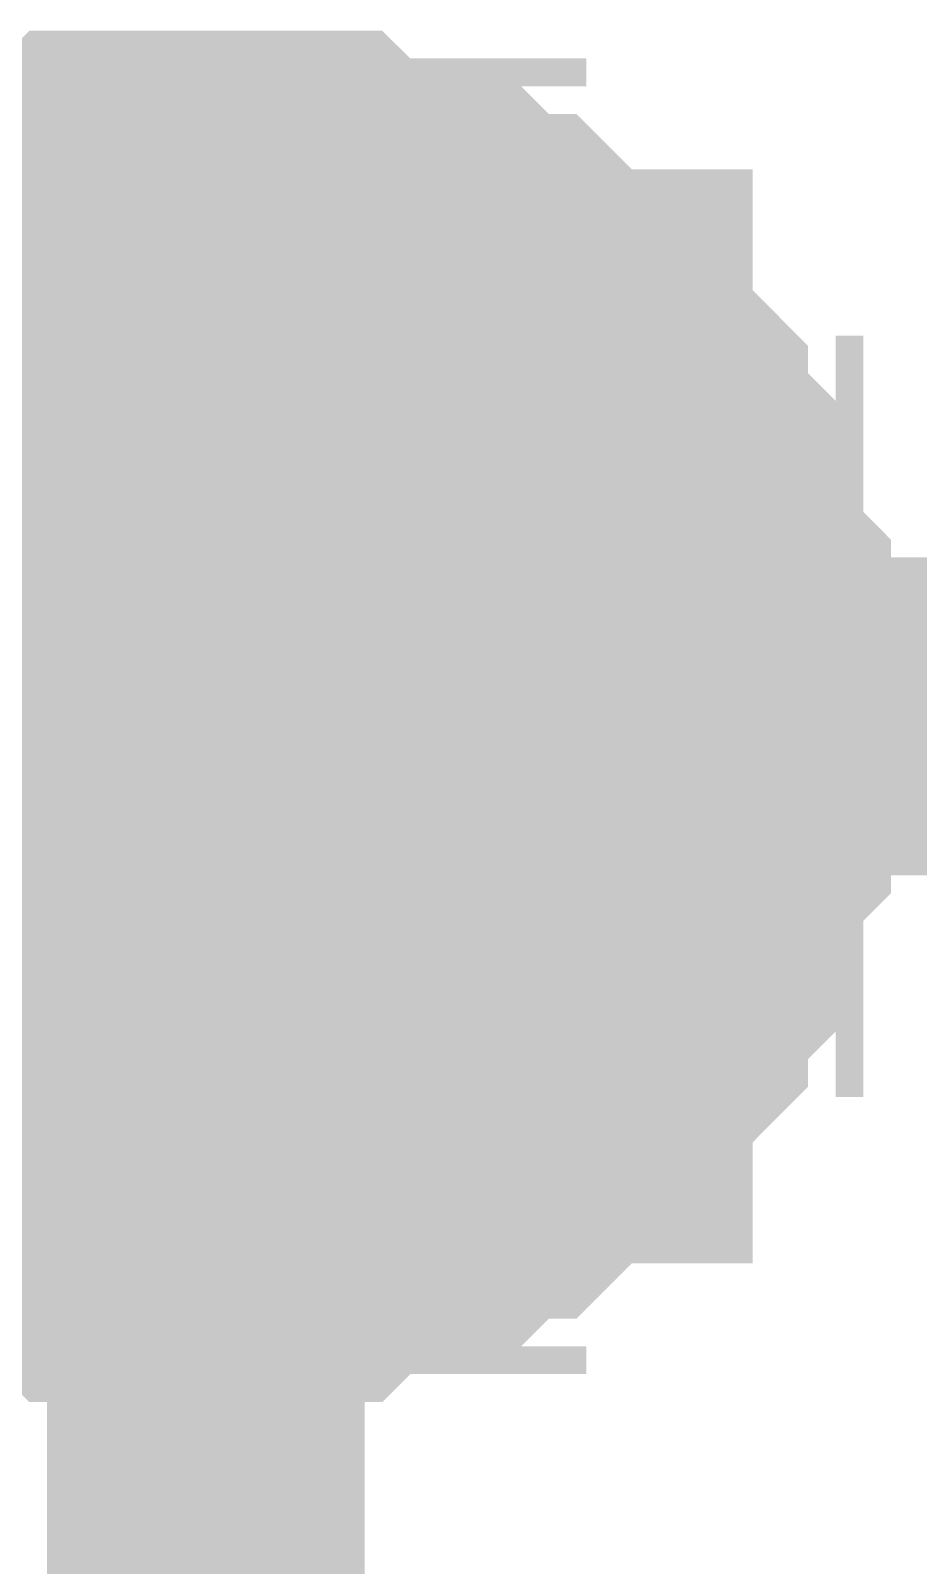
# Model space of a CAD drawing. Header units: inches. Extents: x 0 to 841, y 0 to 594.
# Drawn here: x 674.851 to 675.688, y 476.683 to 478.13 of the extents above; entities that cross this region are included whole.
import ezdxf

# ---------------------------------------------------------------- set-up
doc = ezdxf.new("R2010")
doc.units = ezdxf.units.IN
doc.layers.add('Sheet', color=255, linetype='Continuous')

msp = doc.modelspace()

# ---------------------------------------------------------------- linework, layer by layer
at = {"layer": 'Sheet'}
for points in [[(674.6762, 477.8758, 0.2997, 0.2997, 0), (674.7023, 477.8758, 0.2997, 0.2997, 0), (674.7285, 477.9019, 0.2997, 0.2997, 0), (674.7546, 477.9019, 0.2997, 0.2997, 0), (674.7546, 477.928, 0.2997, 0.2997, 0), (674.7807, 477.928, 0.2997, 0.2997, 0), (674.8069, 477.9542, 0.2997, 0.2997, 0), (674.833, 477.9542, 0.2997, 0.2997, 0), (674.8591, 477.9542, 0.2997, 0.2997, 0), (674.8853, 477.9542, 0.2997, 0.2997, 0), (674.9114, 477.9803, 0.2997, 0.2997, 0), (674.9375, 477.9803, 0.2997, 0.2997, 0), (674.9636, 477.9803, 0.2997, 0.2997, 0), (674.9898, 477.9803, 0.2997, 0.2997, 0), (675.0159, 477.9803, 0.2997, 0.2997, 0)], [(674.6762, 477.8758, 0.2997, 0.2997, 0), (674.7023, 477.8758, 0.2997, 0.2997, 0), (674.7285, 477.9019, 0.2997, 0.2997, 0), (674.7546, 477.9019, 0.2997, 0.2997, 0), (674.7546, 477.928, 0.2997, 0.2997, 0), (674.7807, 477.928, 0.2997, 0.2997, 0), (674.8069, 477.9542, 0.2997, 0.2997, 0), (674.833, 477.9542, 0.2997, 0.2997, 0), (674.8591, 477.9542, 0.2997, 0.2997, 0), (674.8853, 477.9542, 0.2997, 0.2997, 0), (674.9114, 477.9803, 0.2997, 0.2997, 0), (674.9375, 477.9803, 0.2997, 0.2997, 0), (674.9636, 477.9803, 0.2997, 0.2997, 0), (674.9898, 477.9803, 0.2997, 0.2997, 0), (675.0159, 477.9803, 0.2997, 0.2997, 0)], [(674.6762, 477.8758, 0.2997, 0.2997, 0), (674.7023, 477.8758, 0.2997, 0.2997, 0), (674.7285, 477.9019, 0.2997, 0.2997, 0), (674.7546, 477.9019, 0.2997, 0.2997, 0), (674.7546, 477.928, 0.2997, 0.2997, 0), (674.7807, 477.928, 0.2997, 0.2997, 0), (674.8069, 477.9542, 0.2997, 0.2997, 0), (674.833, 477.9542, 0.2997, 0.2997, 0), (674.8591, 477.9542, 0.2997, 0.2997, 0), (674.8853, 477.9542, 0.2997, 0.2997, 0), (674.9114, 477.9803, 0.2997, 0.2997, 0), (674.9375, 477.9803, 0.2997, 0.2997, 0), (674.9636, 477.9803, 0.2997, 0.2997, 0), (674.9898, 477.9803, 0.2997, 0.2997, 0), (675.0159, 477.9803, 0.2997, 0.2997, 0)], [(674.6762, 477.8758, 0.2997, 0.2997, 0), (674.7023, 477.8758, 0.2997, 0.2997, 0), (674.7285, 477.9019, 0.2997, 0.2997, 0), (674.7546, 477.9019, 0.2997, 0.2997, 0), (674.7546, 477.928, 0.2997, 0.2997, 0), (674.7807, 477.928, 0.2997, 0.2997, 0), (674.8069, 477.9542, 0.2997, 0.2997, 0), (674.833, 477.9542, 0.2997, 0.2997, 0), (674.8591, 477.9542, 0.2997, 0.2997, 0), (674.8853, 477.9542, 0.2997, 0.2997, 0), (674.9114, 477.9803, 0.2997, 0.2997, 0), (674.9375, 477.9803, 0.2997, 0.2997, 0), (674.9636, 477.9803, 0.2997, 0.2997, 0), (674.9898, 477.9803, 0.2997, 0.2997, 0), (675.0159, 477.9803, 0.2997, 0.2997, 0)], [(675.0159, 477.9803, 0.2997, 0.2997, 0), (675.0159, 477.9803, 0.2997, 0.2997, 0)], [(675.0159, 477.9803, 0.2997, 0.2997, 0), (675.042, 477.9803, 0.2997, 0.2997, 0), (675.0682, 477.9803, 0.2997, 0.2997, 0), (675.0943, 477.9803, 0.2997, 0.2997, 0), (675.1204, 477.9803, 0.2997, 0.2997, 0), (675.1466, 477.9542, 0.2997, 0.2997, 0), (675.1727, 477.9542, 0.2997, 0.2997, 0), (675.1988, 477.9542, 0.2997, 0.2997, 0), (675.225, 477.9542, 0.2997, 0.2997, 0), (675.225, 477.928, 0.2997, 0.2997, 0), (675.2511, 477.928, 0.2997, 0.2997, 0), (675.2772, 477.9019, 0.2997, 0.2997, 0), (675.3033, 477.9019, 0.2997, 0.2997, 0), (675.3295, 477.8758, 0.2997, 0.2997, 0), (675.3295, 477.8758, 0.2997, 0.2997, 0), (675.3556, 477.8496, 0.2997, 0.2997, 0), (675.3817, 477.8496, 0.2997, 0.2997, 0), (675.3817, 477.8235, 0.2997, 0.2997, 0), (675.4079, 477.7974, 0.2997, 0.2997, 0), (675.4079, 477.7974, 0.2997, 0.2997, 0), (675.434, 477.7712, 0.2997, 0.2997, 0), (675.434, 477.7451, 0.2997, 0.2997, 0), (675.4601, 477.719, 0.2997, 0.2997, 0), (675.4601, 477.6929, 0.2997, 0.2997, 0), (675.4863, 477.6929, 0.2997, 0.2997, 0), (675.4863, 477.6667, 0.2997, 0.2997, 0), (675.4863, 477.6406, 0.2997, 0.2997, 0), (675.4863, 477.6145, 0.2997, 0.2997, 0), (675.5124, 477.5883, 0.2997, 0.2997, 0), (675.5124, 477.5622, 0.2997, 0.2997, 0), (675.5124, 477.5361, 0.2997, 0.2997, 0), (675.5124, 477.5099, 0.2997, 0.2997, 0), (675.5124, 477.4838, 0.2997, 0.2997, 0)], [(675.0159, 477.9803, 0.2997, 0.2997, 0), (675.0159, 477.9803, 0.2997, 0.2997, 0)], [(675.0159, 477.9803, 0.2997, 0.2997, 0), (675.042, 477.9803, 0.2997, 0.2997, 0), (675.0682, 477.9803, 0.2997, 0.2997, 0), (675.0943, 477.9803, 0.2997, 0.2997, 0), (675.1204, 477.9803, 0.2997, 0.2997, 0), (675.1466, 477.9542, 0.2997, 0.2997, 0), (675.1727, 477.9542, 0.2997, 0.2997, 0), (675.1988, 477.9542, 0.2997, 0.2997, 0), (675.225, 477.9542, 0.2997, 0.2997, 0), (675.225, 477.928, 0.2997, 0.2997, 0), (675.2511, 477.928, 0.2997, 0.2997, 0), (675.2772, 477.9019, 0.2997, 0.2997, 0), (675.3033, 477.9019, 0.2997, 0.2997, 0), (675.3295, 477.8758, 0.2997, 0.2997, 0), (675.3295, 477.8758, 0.2997, 0.2997, 0), (675.3556, 477.8496, 0.2997, 0.2997, 0), (675.3817, 477.8496, 0.2997, 0.2997, 0), (675.3817, 477.8235, 0.2997, 0.2997, 0), (675.4079, 477.7974, 0.2997, 0.2997, 0), (675.4079, 477.7974, 0.2997, 0.2997, 0), (675.434, 477.7712, 0.2997, 0.2997, 0), (675.434, 477.7451, 0.2997, 0.2997, 0), (675.4601, 477.719, 0.2997, 0.2997, 0), (675.4601, 477.6929, 0.2997, 0.2997, 0), (675.4863, 477.6929, 0.2997, 0.2997, 0), (675.4863, 477.6667, 0.2997, 0.2997, 0), (675.4863, 477.6406, 0.2997, 0.2997, 0), (675.4863, 477.6145, 0.2997, 0.2997, 0), (675.5124, 477.5883, 0.2997, 0.2997, 0), (675.5124, 477.5622, 0.2997, 0.2997, 0), (675.5124, 477.5361, 0.2997, 0.2997, 0), (675.5124, 477.5099, 0.2997, 0.2997, 0), (675.5124, 477.4838, 0.2997, 0.2997, 0)], [(675.0159, 477.9803, 0.2997, 0.2997, 0), (675.0159, 477.9803, 0.2997, 0.2997, 0)], [(675.0159, 477.9803, 0.2997, 0.2997, 0), (675.042, 477.9803, 0.2997, 0.2997, 0), (675.0682, 477.9803, 0.2997, 0.2997, 0), (675.0943, 477.9803, 0.2997, 0.2997, 0), (675.1204, 477.9803, 0.2997, 0.2997, 0), (675.1466, 477.9542, 0.2997, 0.2997, 0), (675.1727, 477.9542, 0.2997, 0.2997, 0), (675.1988, 477.9542, 0.2997, 0.2997, 0), (675.225, 477.9542, 0.2997, 0.2997, 0), (675.225, 477.928, 0.2997, 0.2997, 0), (675.2511, 477.928, 0.2997, 0.2997, 0), (675.2772, 477.9019, 0.2997, 0.2997, 0), (675.3033, 477.9019, 0.2997, 0.2997, 0), (675.3295, 477.8758, 0.2997, 0.2997, 0), (675.3295, 477.8758, 0.2997, 0.2997, 0), (675.3556, 477.8496, 0.2997, 0.2997, 0), (675.3817, 477.8496, 0.2997, 0.2997, 0), (675.3817, 477.8235, 0.2997, 0.2997, 0), (675.4079, 477.7974, 0.2997, 0.2997, 0), (675.4079, 477.7974, 0.2997, 0.2997, 0), (675.434, 477.7712, 0.2997, 0.2997, 0), (675.434, 477.7451, 0.2997, 0.2997, 0), (675.4601, 477.719, 0.2997, 0.2997, 0), (675.4601, 477.6929, 0.2997, 0.2997, 0), (675.4863, 477.6929, 0.2997, 0.2997, 0), (675.4863, 477.6667, 0.2997, 0.2997, 0), (675.4863, 477.6406, 0.2997, 0.2997, 0), (675.4863, 477.6145, 0.2997, 0.2997, 0), (675.5124, 477.5883, 0.2997, 0.2997, 0), (675.5124, 477.5622, 0.2997, 0.2997, 0), (675.5124, 477.5361, 0.2997, 0.2997, 0), (675.5124, 477.5099, 0.2997, 0.2997, 0), (675.5124, 477.4838, 0.2997, 0.2997, 0)], [(675.0159, 477.9803, 0.2997, 0.2997, 0), (675.0159, 477.9803, 0.2997, 0.2997, 0)], [(675.0159, 477.9803, 0.2997, 0.2997, 0), (675.042, 477.9803, 0.2997, 0.2997, 0), (675.0682, 477.9803, 0.2997, 0.2997, 0), (675.0943, 477.9803, 0.2997, 0.2997, 0), (675.1204, 477.9803, 0.2997, 0.2997, 0), (675.1466, 477.9542, 0.2997, 0.2997, 0), (675.1727, 477.9542, 0.2997, 0.2997, 0), (675.1988, 477.9542, 0.2997, 0.2997, 0), (675.225, 477.9542, 0.2997, 0.2997, 0), (675.225, 477.928, 0.2997, 0.2997, 0), (675.2511, 477.928, 0.2997, 0.2997, 0), (675.2772, 477.9019, 0.2997, 0.2997, 0), (675.3033, 477.9019, 0.2997, 0.2997, 0), (675.3295, 477.8758, 0.2997, 0.2997, 0), (675.3295, 477.8758, 0.2997, 0.2997, 0), (675.3556, 477.8496, 0.2997, 0.2997, 0), (675.3817, 477.8496, 0.2997, 0.2997, 0), (675.3817, 477.8235, 0.2997, 0.2997, 0), (675.4079, 477.7974, 0.2997, 0.2997, 0), (675.4079, 477.7974, 0.2997, 0.2997, 0), (675.434, 477.7712, 0.2997, 0.2997, 0), (675.434, 477.7451, 0.2997, 0.2997, 0), (675.4601, 477.719, 0.2997, 0.2997, 0), (675.4601, 477.6929, 0.2997, 0.2997, 0), (675.4863, 477.6929, 0.2997, 0.2997, 0), (675.4863, 477.6667, 0.2997, 0.2997, 0), (675.4863, 477.6406, 0.2997, 0.2997, 0), (675.4863, 477.6145, 0.2997, 0.2997, 0), (675.5124, 477.5883, 0.2997, 0.2997, 0), (675.5124, 477.5622, 0.2997, 0.2997, 0), (675.5124, 477.5361, 0.2997, 0.2997, 0), (675.5124, 477.5099, 0.2997, 0.2997, 0), (675.5124, 477.4838, 0.2997, 0.2997, 0)], [(674.7807, 477.928, 0.0991, 0.0991, 0), (674.8069, 477.9542, 0.0991, 0.0991, 0), (674.833, 477.9542, 0.0991, 0.0991, 0), (674.8591, 477.9542, 0.0991, 0.0991, 0), (674.8853, 477.9542, 0.0991, 0.0991, 0), (674.9114, 477.9803, 0.0991, 0.0991, 0), (674.9375, 477.9803, 0.0991, 0.0991, 0), (674.9636, 477.9803, 0.0991, 0.0991, 0), (674.9898, 477.9803, 0.0991, 0.0991, 0), (675.0159, 477.9803, 0.0991, 0.0991, 0)], [(674.7807, 477.928, 0.0991, 0.0991, 0), (674.8069, 477.9542, 0.0991, 0.0991, 0), (674.833, 477.9542, 0.0991, 0.0991, 0), (674.8591, 477.9542, 0.0991, 0.0991, 0), (674.8853, 477.9542, 0.0991, 0.0991, 0), (674.9114, 477.9803, 0.0991, 0.0991, 0), (674.9375, 477.9803, 0.0991, 0.0991, 0), (674.9636, 477.9803, 0.0991, 0.0991, 0), (674.9898, 477.9803, 0.0991, 0.0991, 0), (675.0159, 477.9803, 0.0991, 0.0991, 0)], [(674.7807, 477.928, 0.0991, 0.0991, 0), (674.8069, 477.9542, 0.0991, 0.0991, 0), (674.833, 477.9542, 0.0991, 0.0991, 0), (674.8591, 477.9542, 0.0991, 0.0991, 0), (674.8853, 477.9542, 0.0991, 0.0991, 0), (674.9114, 477.9803, 0.0991, 0.0991, 0), (674.9375, 477.9803, 0.0991, 0.0991, 0), (674.9636, 477.9803, 0.0991, 0.0991, 0), (674.9898, 477.9803, 0.0991, 0.0991, 0), (675.0159, 477.9803, 0.0991, 0.0991, 0)], [(674.7807, 477.928, 0.0991, 0.0991, 0), (674.8069, 477.9542, 0.0991, 0.0991, 0), (674.833, 477.9542, 0.0991, 0.0991, 0), (674.8591, 477.9542, 0.0991, 0.0991, 0), (674.8853, 477.9542, 0.0991, 0.0991, 0), (674.9114, 477.9803, 0.0991, 0.0991, 0), (674.9375, 477.9803, 0.0991, 0.0991, 0), (674.9636, 477.9803, 0.0991, 0.0991, 0), (674.9898, 477.9803, 0.0991, 0.0991, 0), (675.0159, 477.9803, 0.0991, 0.0991, 0)], [(675.0159, 477.9803, 0.0991, 0.0991, 0), (675.0159, 477.9803, 0.0991, 0.0991, 0)], [(675.0159, 477.9803, 0.0991, 0.0991, 0), (675.042, 477.9803, 0.0991, 0.0991, 0), (675.0682, 477.9803, 0.0991, 0.0991, 0), (675.0943, 477.9803, 0.0991, 0.0991, 0), (675.1204, 477.9803, 0.0991, 0.0991, 0), (675.1466, 477.9542, 0.0991, 0.0991, 0), (675.1727, 477.9542, 0.0991, 0.0991, 0), (675.1988, 477.9542, 0.0991, 0.0991, 0), (675.225, 477.9542, 0.0991, 0.0991, 0), (675.225, 477.928, 0.0991, 0.0991, 0), (675.2511, 477.928, 0.0991, 0.0991, 0), (675.2772, 477.9019, 0.0991, 0.0991, 0), (675.3033, 477.9019, 0.0991, 0.0991, 0), (675.3295, 477.8758, 0.0991, 0.0991, 0), (675.3295, 477.8758, 0.0991, 0.0991, 0), (675.3556, 477.8496, 0.0991, 0.0991, 0), (675.3817, 477.8496, 0.0991, 0.0991, 0), (675.3817, 477.8235, 0.0991, 0.0991, 0), (675.4079, 477.7974, 0.0991, 0.0991, 0), (675.4079, 477.7974, 0.0991, 0.0991, 0), (675.434, 477.7712, 0.0991, 0.0991, 0), (675.434, 477.7451, 0.0991, 0.0991, 0), (675.4601, 477.719, 0.0991, 0.0991, 0), (675.4601, 477.6929, 0.0991, 0.0991, 0), (675.4863, 477.6929, 0.0991, 0.0991, 0), (675.4863, 477.6667, 0.0991, 0.0991, 0), (675.4863, 477.6406, 0.0991, 0.0991, 0), (675.4863, 477.6145, 0.0991, 0.0991, 0), (675.5124, 477.5883, 0.0991, 0.0991, 0), (675.5124, 477.5622, 0.0991, 0.0991, 0), (675.5124, 477.5361, 0.0991, 0.0991, 0), (675.5124, 477.5099, 0.0991, 0.0991, 0), (675.5124, 477.4838, 0.0991, 0.0991, 0)], [(675.0159, 477.9803, 0.0991, 0.0991, 0), (675.0159, 477.9803, 0.0991, 0.0991, 0)], [(675.0159, 477.9803, 0.0991, 0.0991, 0), (675.042, 477.9803, 0.0991, 0.0991, 0), (675.0682, 477.9803, 0.0991, 0.0991, 0), (675.0943, 477.9803, 0.0991, 0.0991, 0), (675.1204, 477.9803, 0.0991, 0.0991, 0), (675.1466, 477.9542, 0.0991, 0.0991, 0), (675.1727, 477.9542, 0.0991, 0.0991, 0), (675.1988, 477.9542, 0.0991, 0.0991, 0), (675.225, 477.9542, 0.0991, 0.0991, 0), (675.225, 477.928, 0.0991, 0.0991, 0), (675.2511, 477.928, 0.0991, 0.0991, 0), (675.2772, 477.9019, 0.0991, 0.0991, 0), (675.3033, 477.9019, 0.0991, 0.0991, 0), (675.3295, 477.8758, 0.0991, 0.0991, 0), (675.3295, 477.8758, 0.0991, 0.0991, 0), (675.3556, 477.8496, 0.0991, 0.0991, 0), (675.3817, 477.8496, 0.0991, 0.0991, 0), (675.3817, 477.8235, 0.0991, 0.0991, 0), (675.4079, 477.7974, 0.0991, 0.0991, 0), (675.4079, 477.7974, 0.0991, 0.0991, 0), (675.434, 477.7712, 0.0991, 0.0991, 0), (675.434, 477.7451, 0.0991, 0.0991, 0), (675.4601, 477.719, 0.0991, 0.0991, 0), (675.4601, 477.6929, 0.0991, 0.0991, 0), (675.4863, 477.6929, 0.0991, 0.0991, 0), (675.4863, 477.6667, 0.0991, 0.0991, 0), (675.4863, 477.6406, 0.0991, 0.0991, 0), (675.4863, 477.6145, 0.0991, 0.0991, 0), (675.5124, 477.5883, 0.0991, 0.0991, 0), (675.5124, 477.5622, 0.0991, 0.0991, 0), (675.5124, 477.5361, 0.0991, 0.0991, 0), (675.5124, 477.5099, 0.0991, 0.0991, 0), (675.5124, 477.4838, 0.0991, 0.0991, 0)], [(675.0159, 477.9803, 0.0991, 0.0991, 0), (675.0159, 477.9803, 0.0991, 0.0991, 0)], [(675.0159, 477.9803, 0.0991, 0.0991, 0), (675.042, 477.9803, 0.0991, 0.0991, 0), (675.0682, 477.9803, 0.0991, 0.0991, 0), (675.0943, 477.9803, 0.0991, 0.0991, 0), (675.1204, 477.9803, 0.0991, 0.0991, 0), (675.1466, 477.9542, 0.0991, 0.0991, 0), (675.1727, 477.9542, 0.0991, 0.0991, 0), (675.1988, 477.9542, 0.0991, 0.0991, 0), (675.225, 477.9542, 0.0991, 0.0991, 0), (675.225, 477.928, 0.0991, 0.0991, 0), (675.2511, 477.928, 0.0991, 0.0991, 0), (675.2772, 477.9019, 0.0991, 0.0991, 0), (675.3033, 477.9019, 0.0991, 0.0991, 0), (675.3295, 477.8758, 0.0991, 0.0991, 0), (675.3295, 477.8758, 0.0991, 0.0991, 0), (675.3556, 477.8496, 0.0991, 0.0991, 0), (675.3817, 477.8496, 0.0991, 0.0991, 0), (675.3817, 477.8235, 0.0991, 0.0991, 0), (675.4079, 477.7974, 0.0991, 0.0991, 0), (675.4079, 477.7974, 0.0991, 0.0991, 0), (675.434, 477.7712, 0.0991, 0.0991, 0), (675.434, 477.7451, 0.0991, 0.0991, 0), (675.4601, 477.719, 0.0991, 0.0991, 0), (675.4601, 477.6929, 0.0991, 0.0991, 0), (675.4863, 477.6929, 0.0991, 0.0991, 0), (675.4863, 477.6667, 0.0991, 0.0991, 0), (675.4863, 477.6406, 0.0991, 0.0991, 0), (675.4863, 477.6145, 0.0991, 0.0991, 0), (675.5124, 477.5883, 0.0991, 0.0991, 0), (675.5124, 477.5622, 0.0991, 0.0991, 0), (675.5124, 477.5361, 0.0991, 0.0991, 0), (675.5124, 477.5099, 0.0991, 0.0991, 0), (675.5124, 477.4838, 0.0991, 0.0991, 0)], [(675.0159, 477.9803, 0.0991, 0.0991, 0), (675.0159, 477.9803, 0.0991, 0.0991, 0)], [(675.0159, 477.9803, 0.0991, 0.0991, 0), (675.042, 477.9803, 0.0991, 0.0991, 0), (675.0682, 477.9803, 0.0991, 0.0991, 0), (675.0943, 477.9803, 0.0991, 0.0991, 0), (675.1204, 477.9803, 0.0991, 0.0991, 0), (675.1466, 477.9542, 0.0991, 0.0991, 0), (675.1727, 477.9542, 0.0991, 0.0991, 0), (675.1988, 477.9542, 0.0991, 0.0991, 0), (675.225, 477.9542, 0.0991, 0.0991, 0), (675.225, 477.928, 0.0991, 0.0991, 0), (675.2511, 477.928, 0.0991, 0.0991, 0), (675.2772, 477.9019, 0.0991, 0.0991, 0), (675.3033, 477.9019, 0.0991, 0.0991, 0), (675.3295, 477.8758, 0.0991, 0.0991, 0), (675.3295, 477.8758, 0.0991, 0.0991, 0), (675.3556, 477.8496, 0.0991, 0.0991, 0), (675.3817, 477.8496, 0.0991, 0.0991, 0), (675.3817, 477.8235, 0.0991, 0.0991, 0), (675.4079, 477.7974, 0.0991, 0.0991, 0), (675.4079, 477.7974, 0.0991, 0.0991, 0), (675.434, 477.7712, 0.0991, 0.0991, 0), (675.434, 477.7451, 0.0991, 0.0991, 0), (675.4601, 477.719, 0.0991, 0.0991, 0), (675.4601, 477.6929, 0.0991, 0.0991, 0), (675.4863, 477.6929, 0.0991, 0.0991, 0), (675.4863, 477.6667, 0.0991, 0.0991, 0), (675.4863, 477.6406, 0.0991, 0.0991, 0), (675.4863, 477.6145, 0.0991, 0.0991, 0), (675.5124, 477.5883, 0.0991, 0.0991, 0), (675.5124, 477.5622, 0.0991, 0.0991, 0), (675.5124, 477.5361, 0.0991, 0.0991, 0), (675.5124, 477.5099, 0.0991, 0.0991, 0), (675.5124, 477.4838, 0.0991, 0.0991, 0)], [(717.5049, 477.4838, 0.2997, 0.2997, 0), (675.0159, 477.4838, 0.2997, 0.2997, 0), (670.0249, 477.4838, 0.2997, 0.2997, 0)], [(675.0159, 477.4838, 0.2997, 0.2997, 0), (675.0159, 472.4929, 0.2997, 0.2997, 0), (682.5155, 472.4929, 0.2997, 0.2997, 0), (682.5155, 472.4929, 0.2997, 0.2997, 0)], [(675.5124, 477.4838, 0.2997, 0.2997, 0), (675.5124, 477.4577, 0.2997, 0.2997, 0), (675.5124, 477.4316, 0.2997, 0.2997, 0), (675.5124, 477.4054, 0.2997, 0.2997, 0), (675.5124, 477.3793, 0.2997, 0.2997, 0), (675.4863, 477.3532, 0.2997, 0.2997, 0), (675.4863, 477.327, 0.2997, 0.2997, 0), (675.4863, 477.3009, 0.2997, 0.2997, 0), (675.4863, 477.2748, 0.2997, 0.2997, 0), (675.4601, 477.2748, 0.2997, 0.2997, 0), (675.4601, 477.2486, 0.2997, 0.2997, 0), (675.434, 477.2225, 0.2997, 0.2997, 0), (675.434, 477.1964, 0.2997, 0.2997, 0), (675.4079, 477.1702, 0.2997, 0.2997, 0), (675.4079, 477.1702, 0.2997, 0.2997, 0), (675.3817, 477.1441, 0.2997, 0.2997, 0), (675.3817, 477.118, 0.2997, 0.2997, 0), (675.3556, 477.118, 0.2997, 0.2997, 0), (675.3295, 477.0919, 0.2997, 0.2997, 0), (675.3295, 477.0919, 0.2997, 0.2997, 0), (675.3033, 477.0657, 0.2997, 0.2997, 0), (675.2772, 477.0657, 0.2997, 0.2997, 0), (675.2511, 477.0396, 0.2997, 0.2997, 0), (675.225, 477.0396, 0.2997, 0.2997, 0), (675.225, 477.0135, 0.2997, 0.2997, 0), (675.1988, 477.0135, 0.2997, 0.2997, 0), (675.1727, 477.0135, 0.2997, 0.2997, 0), (675.1466, 477.0135, 0.2997, 0.2997, 0), (675.1204, 476.9873, 0.2997, 0.2997, 0), (675.0943, 476.9873, 0.2997, 0.2997, 0), (675.0682, 476.9873, 0.2997, 0.2997, 0), (675.042, 476.9873, 0.2997, 0.2997, 0), (675.0159, 476.9873, 0.2997, 0.2997, 0)], [(675.5124, 477.4838, 0.2997, 0.2997, 0), (675.5124, 477.4577, 0.2997, 0.2997, 0), (675.5124, 477.4316, 0.2997, 0.2997, 0), (675.5124, 477.4054, 0.2997, 0.2997, 0), (675.5124, 477.3793, 0.2997, 0.2997, 0), (675.4863, 477.3532, 0.2997, 0.2997, 0), (675.4863, 477.327, 0.2997, 0.2997, 0), (675.4863, 477.3009, 0.2997, 0.2997, 0), (675.4863, 477.2748, 0.2997, 0.2997, 0), (675.4601, 477.2748, 0.2997, 0.2997, 0), (675.4601, 477.2486, 0.2997, 0.2997, 0), (675.434, 477.2225, 0.2997, 0.2997, 0), (675.434, 477.1964, 0.2997, 0.2997, 0), (675.4079, 477.1702, 0.2997, 0.2997, 0), (675.4079, 477.1702, 0.2997, 0.2997, 0), (675.3817, 477.1441, 0.2997, 0.2997, 0), (675.3817, 477.118, 0.2997, 0.2997, 0), (675.3556, 477.118, 0.2997, 0.2997, 0), (675.3295, 477.0919, 0.2997, 0.2997, 0), (675.3295, 477.0919, 0.2997, 0.2997, 0), (675.3033, 477.0657, 0.2997, 0.2997, 0), (675.2772, 477.0657, 0.2997, 0.2997, 0), (675.2511, 477.0396, 0.2997, 0.2997, 0), (675.225, 477.0396, 0.2997, 0.2997, 0), (675.225, 477.0135, 0.2997, 0.2997, 0), (675.1988, 477.0135, 0.2997, 0.2997, 0), (675.1727, 477.0135, 0.2997, 0.2997, 0), (675.1466, 477.0135, 0.2997, 0.2997, 0), (675.1204, 476.9873, 0.2997, 0.2997, 0), (675.0943, 476.9873, 0.2997, 0.2997, 0), (675.0682, 476.9873, 0.2997, 0.2997, 0), (675.042, 476.9873, 0.2997, 0.2997, 0), (675.0159, 476.9873, 0.2997, 0.2997, 0)], [(675.5124, 477.4838, 0.2997, 0.2997, 0), (675.5124, 477.4577, 0.2997, 0.2997, 0), (675.5124, 477.4316, 0.2997, 0.2997, 0), (675.5124, 477.4054, 0.2997, 0.2997, 0), (675.5124, 477.3793, 0.2997, 0.2997, 0), (675.4863, 477.3532, 0.2997, 0.2997, 0), (675.4863, 477.327, 0.2997, 0.2997, 0), (675.4863, 477.3009, 0.2997, 0.2997, 0), (675.4863, 477.2748, 0.2997, 0.2997, 0), (675.4601, 477.2748, 0.2997, 0.2997, 0), (675.4601, 477.2486, 0.2997, 0.2997, 0), (675.434, 477.2225, 0.2997, 0.2997, 0), (675.434, 477.1964, 0.2997, 0.2997, 0), (675.4079, 477.1702, 0.2997, 0.2997, 0), (675.4079, 477.1702, 0.2997, 0.2997, 0), (675.3817, 477.1441, 0.2997, 0.2997, 0), (675.3817, 477.118, 0.2997, 0.2997, 0), (675.3556, 477.118, 0.2997, 0.2997, 0), (675.3295, 477.0919, 0.2997, 0.2997, 0), (675.3295, 477.0919, 0.2997, 0.2997, 0), (675.3033, 477.0657, 0.2997, 0.2997, 0), (675.2772, 477.0657, 0.2997, 0.2997, 0), (675.2511, 477.0396, 0.2997, 0.2997, 0), (675.225, 477.0396, 0.2997, 0.2997, 0), (675.225, 477.0135, 0.2997, 0.2997, 0), (675.1988, 477.0135, 0.2997, 0.2997, 0), (675.1727, 477.0135, 0.2997, 0.2997, 0), (675.1466, 477.0135, 0.2997, 0.2997, 0), (675.1204, 476.9873, 0.2997, 0.2997, 0), (675.0943, 476.9873, 0.2997, 0.2997, 0), (675.0682, 476.9873, 0.2997, 0.2997, 0), (675.042, 476.9873, 0.2997, 0.2997, 0), (675.0159, 476.9873, 0.2997, 0.2997, 0)], [(675.5124, 477.4838, 0.2997, 0.2997, 0), (675.5124, 477.4577, 0.2997, 0.2997, 0), (675.5124, 477.4316, 0.2997, 0.2997, 0), (675.5124, 477.4054, 0.2997, 0.2997, 0), (675.5124, 477.3793, 0.2997, 0.2997, 0), (675.4863, 477.3532, 0.2997, 0.2997, 0), (675.4863, 477.327, 0.2997, 0.2997, 0), (675.4863, 477.3009, 0.2997, 0.2997, 0), (675.4863, 477.2748, 0.2997, 0.2997, 0), (675.4601, 477.2748, 0.2997, 0.2997, 0), (675.4601, 477.2486, 0.2997, 0.2997, 0), (675.434, 477.2225, 0.2997, 0.2997, 0), (675.434, 477.1964, 0.2997, 0.2997, 0), (675.4079, 477.1702, 0.2997, 0.2997, 0), (675.4079, 477.1702, 0.2997, 0.2997, 0), (675.3817, 477.1441, 0.2997, 0.2997, 0), (675.3817, 477.118, 0.2997, 0.2997, 0), (675.3556, 477.118, 0.2997, 0.2997, 0), (675.3295, 477.0919, 0.2997, 0.2997, 0), (675.3295, 477.0919, 0.2997, 0.2997, 0), (675.3033, 477.0657, 0.2997, 0.2997, 0), (675.2772, 477.0657, 0.2997, 0.2997, 0), (675.2511, 477.0396, 0.2997, 0.2997, 0), (675.225, 477.0396, 0.2997, 0.2997, 0), (675.225, 477.0135, 0.2997, 0.2997, 0), (675.1988, 477.0135, 0.2997, 0.2997, 0), (675.1727, 477.0135, 0.2997, 0.2997, 0), (675.1466, 477.0135, 0.2997, 0.2997, 0), (675.1204, 476.9873, 0.2997, 0.2997, 0), (675.0943, 476.9873, 0.2997, 0.2997, 0), (675.0682, 476.9873, 0.2997, 0.2997, 0), (675.042, 476.9873, 0.2997, 0.2997, 0), (675.0159, 476.9873, 0.2997, 0.2997, 0)], [(675.5124, 477.4838, 0.2997, 0.2997, 0), (675.5124, 477.4838, 0.2997, 0.2997, 0), (675.5124, 477.4838, 0.2997, 0.2997, 0), (675.5124, 477.4838, 0.2997, 0.2997, 0), (675.5124, 477.4838, 0.2997, 0.2997, 0), (675.5124, 477.4838, 0.2997, 0.2997, 0), (675.5124, 477.4838, 0.2997, 0.2997, 0), (675.5124, 477.4838, 0.2997, 0.2997, 0), (675.5124, 477.4838, 0.2997, 0.2997, 0), (675.5124, 477.4838, 0.2997, 0.2997, 0), (675.5124, 477.4838, 0.2997, 0.2997, 0), (675.5124, 477.4838, 0.2997, 0.2997, 0), (675.5124, 477.4838, 0.2997, 0.2997, 0), (675.5124, 477.4838, 0.2997, 0.2997, 0), (675.5124, 477.4838, 0.2997, 0.2997, 0), (675.5124, 477.4838, 0.2997, 0.2997, 0), (675.5124, 477.4838, 0.2997, 0.2997, 0), (675.5124, 477.4838, 0.2997, 0.2997, 0), (675.5124, 477.4838, 0.2997, 0.2997, 0), (675.5124, 477.4838, 0.2997, 0.2997, 0), (675.5124, 477.4838, 0.2997, 0.2997, 0), (675.5124, 477.4838, 0.2997, 0.2997, 0), (675.5124, 477.4838, 0.2997, 0.2997, 0), (675.5124, 477.4838, 0.2997, 0.2997, 0), (675.5124, 477.4838, 0.2997, 0.2997, 0), (675.5124, 477.4838, 0.2997, 0.2997, 0), (675.5124, 477.4838, 0.2997, 0.2997, 0), (675.5124, 477.4838, 0.2997, 0.2997, 0), (675.5124, 477.4838, 0.2997, 0.2997, 0), (675.5124, 477.4838, 0.2997, 0.2997, 0), (675.5124, 477.4838, 0.2997, 0.2997, 0), (675.5124, 477.4838, 0.2997, 0.2997, 0), (675.5124, 477.4838, 0.2997, 0.2997, 0)], [(675.5124, 477.4838, 0.2997, 0.2997, 0), (675.5124, 477.4838, 0.2997, 0.2997, 0)], [(675.5124, 477.4838, 0.2997, 0.2997, 0), (675.5124, 477.4838, 0.2997, 0.2997, 0), (675.5124, 477.4838, 0.2997, 0.2997, 0), (675.5124, 477.4838, 0.2997, 0.2997, 0), (675.5124, 477.4838, 0.2997, 0.2997, 0), (675.5124, 477.4838, 0.2997, 0.2997, 0), (675.5124, 477.4838, 0.2997, 0.2997, 0), (675.5124, 477.4838, 0.2997, 0.2997, 0), (675.5124, 477.4838, 0.2997, 0.2997, 0), (675.5124, 477.4838, 0.2997, 0.2997, 0), (675.5124, 477.4838, 0.2997, 0.2997, 0), (675.5124, 477.4838, 0.2997, 0.2997, 0), (675.5124, 477.4838, 0.2997, 0.2997, 0), (675.5124, 477.4838, 0.2997, 0.2997, 0), (675.5124, 477.4838, 0.2997, 0.2997, 0), (675.5124, 477.4838, 0.2997, 0.2997, 0), (675.5124, 477.4838, 0.2997, 0.2997, 0), (675.5124, 477.4838, 0.2997, 0.2997, 0), (675.5124, 477.4838, 0.2997, 0.2997, 0), (675.5124, 477.4838, 0.2997, 0.2997, 0), (675.5124, 477.4838, 0.2997, 0.2997, 0), (675.5124, 477.4838, 0.2997, 0.2997, 0), (675.5124, 477.4838, 0.2997, 0.2997, 0), (675.5124, 477.4838, 0.2997, 0.2997, 0), (675.5124, 477.4838, 0.2997, 0.2997, 0), (675.5124, 477.4838, 0.2997, 0.2997, 0), (675.5124, 477.4838, 0.2997, 0.2997, 0), (675.5124, 477.4838, 0.2997, 0.2997, 0), (675.5124, 477.4838, 0.2997, 0.2997, 0), (675.5124, 477.4838, 0.2997, 0.2997, 0), (675.5124, 477.4838, 0.2997, 0.2997, 0), (675.5124, 477.4838, 0.2997, 0.2997, 0), (675.5124, 477.4838, 0.2997, 0.2997, 0)], [(675.5124, 477.4838, 0.2997, 0.2997, 0), (675.5124, 477.4838, 0.2997, 0.2997, 0)], [(675.5124, 477.4838, 0.2997, 0.2997, 0), (675.5124, 477.4838, 0.2997, 0.2997, 0), (675.5124, 477.4838, 0.2997, 0.2997, 0), (675.5124, 477.4838, 0.2997, 0.2997, 0), (675.5124, 477.4838, 0.2997, 0.2997, 0), (675.5124, 477.4838, 0.2997, 0.2997, 0), (675.5124, 477.4838, 0.2997, 0.2997, 0), (675.5124, 477.4838, 0.2997, 0.2997, 0), (675.5124, 477.4838, 0.2997, 0.2997, 0), (675.5124, 477.4838, 0.2997, 0.2997, 0), (675.5124, 477.4838, 0.2997, 0.2997, 0), (675.5124, 477.4838, 0.2997, 0.2997, 0), (675.5124, 477.4838, 0.2997, 0.2997, 0), (675.5124, 477.4838, 0.2997, 0.2997, 0), (675.5124, 477.4838, 0.2997, 0.2997, 0), (675.5124, 477.4838, 0.2997, 0.2997, 0), (675.5124, 477.4838, 0.2997, 0.2997, 0), (675.5124, 477.4838, 0.2997, 0.2997, 0), (675.5124, 477.4838, 0.2997, 0.2997, 0), (675.5124, 477.4838, 0.2997, 0.2997, 0), (675.5124, 477.4838, 0.2997, 0.2997, 0), (675.5124, 477.4838, 0.2997, 0.2997, 0), (675.5124, 477.4838, 0.2997, 0.2997, 0), (675.5124, 477.4838, 0.2997, 0.2997, 0), (675.5124, 477.4838, 0.2997, 0.2997, 0), (675.5124, 477.4838, 0.2997, 0.2997, 0), (675.5124, 477.4838, 0.2997, 0.2997, 0), (675.5124, 477.4838, 0.2997, 0.2997, 0), (675.5124, 477.4838, 0.2997, 0.2997, 0), (675.5124, 477.4838, 0.2997, 0.2997, 0), (675.5124, 477.4838, 0.2997, 0.2997, 0), (675.5124, 477.4838, 0.2997, 0.2997, 0), (675.5124, 477.4838, 0.2997, 0.2997, 0)], [(675.5124, 477.4838, 0.2997, 0.2997, 0), (675.5124, 477.4838, 0.2997, 0.2997, 0)], [(675.5124, 477.4838, 0.2997, 0.2997, 0), (675.5124, 477.4838, 0.2997, 0.2997, 0), (675.5124, 477.4838, 0.2997, 0.2997, 0), (675.5124, 477.4838, 0.2997, 0.2997, 0), (675.5124, 477.4838, 0.2997, 0.2997, 0), (675.5124, 477.4838, 0.2997, 0.2997, 0), (675.5124, 477.4838, 0.2997, 0.2997, 0), (675.5124, 477.4838, 0.2997, 0.2997, 0), (675.5124, 477.4838, 0.2997, 0.2997, 0), (675.5124, 477.4838, 0.2997, 0.2997, 0), (675.5124, 477.4838, 0.2997, 0.2997, 0), (675.5124, 477.4838, 0.2997, 0.2997, 0), (675.5124, 477.4838, 0.2997, 0.2997, 0), (675.5124, 477.4838, 0.2997, 0.2997, 0), (675.5124, 477.4838, 0.2997, 0.2997, 0), (675.5124, 477.4838, 0.2997, 0.2997, 0), (675.5124, 477.4838, 0.2997, 0.2997, 0), (675.5124, 477.4838, 0.2997, 0.2997, 0), (675.5124, 477.4838, 0.2997, 0.2997, 0), (675.5124, 477.4838, 0.2997, 0.2997, 0), (675.5124, 477.4838, 0.2997, 0.2997, 0), (675.5124, 477.4838, 0.2997, 0.2997, 0), (675.5124, 477.4838, 0.2997, 0.2997, 0), (675.5124, 477.4838, 0.2997, 0.2997, 0), (675.5124, 477.4838, 0.2997, 0.2997, 0), (675.5124, 477.4838, 0.2997, 0.2997, 0), (675.5124, 477.4838, 0.2997, 0.2997, 0), (675.5124, 477.4838, 0.2997, 0.2997, 0), (675.5124, 477.4838, 0.2997, 0.2997, 0), (675.5124, 477.4838, 0.2997, 0.2997, 0), (675.5124, 477.4838, 0.2997, 0.2997, 0), (675.5124, 477.4838, 0.2997, 0.2997, 0), (675.5124, 477.4838, 0.2997, 0.2997, 0)], [(675.5124, 477.4838, 0.2997, 0.2997, 0), (675.5124, 477.4838, 0.2997, 0.2997, 0)], [(675.5124, 477.4838, 0.0991, 0.0991, 0), (675.5124, 477.4577, 0.0991, 0.0991, 0), (675.5124, 477.4316, 0.0991, 0.0991, 0), (675.5124, 477.4054, 0.0991, 0.0991, 0), (675.5124, 477.3793, 0.0991, 0.0991, 0), (675.4863, 477.3532, 0.0991, 0.0991, 0), (675.4863, 477.327, 0.0991, 0.0991, 0), (675.4863, 477.3009, 0.0991, 0.0991, 0), (675.4863, 477.2748, 0.0991, 0.0991, 0), (675.4601, 477.2748, 0.0991, 0.0991, 0), (675.4601, 477.2486, 0.0991, 0.0991, 0), (675.434, 477.2225, 0.0991, 0.0991, 0), (675.434, 477.1964, 0.0991, 0.0991, 0), (675.4079, 477.1702, 0.0991, 0.0991, 0), (675.4079, 477.1702, 0.0991, 0.0991, 0), (675.3817, 477.1441, 0.0991, 0.0991, 0), (675.3817, 477.118, 0.0991, 0.0991, 0), (675.3556, 477.118, 0.0991, 0.0991, 0), (675.3295, 477.0919, 0.0991, 0.0991, 0), (675.3295, 477.0919, 0.0991, 0.0991, 0), (675.3033, 477.0657, 0.0991, 0.0991, 0), (675.2772, 477.0657, 0.0991, 0.0991, 0), (675.2511, 477.0396, 0.0991, 0.0991, 0), (675.225, 477.0396, 0.0991, 0.0991, 0), (675.225, 477.0135, 0.0991, 0.0991, 0), (675.1988, 477.0135, 0.0991, 0.0991, 0), (675.1727, 477.0135, 0.0991, 0.0991, 0), (675.1466, 477.0135, 0.0991, 0.0991, 0), (675.1204, 476.9873, 0.0991, 0.0991, 0), (675.0943, 476.9873, 0.0991, 0.0991, 0), (675.0682, 476.9873, 0.0991, 0.0991, 0), (675.042, 476.9873, 0.0991, 0.0991, 0), (675.0159, 476.9873, 0.0991, 0.0991, 0)], [(675.5124, 477.4838, 0.0991, 0.0991, 0), (675.5124, 477.4577, 0.0991, 0.0991, 0), (675.5124, 477.4316, 0.0991, 0.0991, 0), (675.5124, 477.4054, 0.0991, 0.0991, 0), (675.5124, 477.3793, 0.0991, 0.0991, 0), (675.4863, 477.3532, 0.0991, 0.0991, 0), (675.4863, 477.327, 0.0991, 0.0991, 0), (675.4863, 477.3009, 0.0991, 0.0991, 0), (675.4863, 477.2748, 0.0991, 0.0991, 0), (675.4601, 477.2748, 0.0991, 0.0991, 0), (675.4601, 477.2486, 0.0991, 0.0991, 0), (675.434, 477.2225, 0.0991, 0.0991, 0), (675.434, 477.1964, 0.0991, 0.0991, 0), (675.4079, 477.1702, 0.0991, 0.0991, 0), (675.4079, 477.1702, 0.0991, 0.0991, 0), (675.3817, 477.1441, 0.0991, 0.0991, 0), (675.3817, 477.118, 0.0991, 0.0991, 0), (675.3556, 477.118, 0.0991, 0.0991, 0), (675.3295, 477.0919, 0.0991, 0.0991, 0), (675.3295, 477.0919, 0.0991, 0.0991, 0), (675.3033, 477.0657, 0.0991, 0.0991, 0), (675.2772, 477.0657, 0.0991, 0.0991, 0), (675.2511, 477.0396, 0.0991, 0.0991, 0), (675.225, 477.0396, 0.0991, 0.0991, 0), (675.225, 477.0135, 0.0991, 0.0991, 0), (675.1988, 477.0135, 0.0991, 0.0991, 0), (675.1727, 477.0135, 0.0991, 0.0991, 0), (675.1466, 477.0135, 0.0991, 0.0991, 0), (675.1204, 476.9873, 0.0991, 0.0991, 0), (675.0943, 476.9873, 0.0991, 0.0991, 0), (675.0682, 476.9873, 0.0991, 0.0991, 0), (675.042, 476.9873, 0.0991, 0.0991, 0), (675.0159, 476.9873, 0.0991, 0.0991, 0)], [(675.5124, 477.4838, 0.0991, 0.0991, 0), (675.5124, 477.4577, 0.0991, 0.0991, 0), (675.5124, 477.4316, 0.0991, 0.0991, 0), (675.5124, 477.4054, 0.0991, 0.0991, 0), (675.5124, 477.3793, 0.0991, 0.0991, 0), (675.4863, 477.3532, 0.0991, 0.0991, 0), (675.4863, 477.327, 0.0991, 0.0991, 0), (675.4863, 477.3009, 0.0991, 0.0991, 0), (675.4863, 477.2748, 0.0991, 0.0991, 0), (675.4601, 477.2748, 0.0991, 0.0991, 0), (675.4601, 477.2486, 0.0991, 0.0991, 0), (675.434, 477.2225, 0.0991, 0.0991, 0), (675.434, 477.1964, 0.0991, 0.0991, 0), (675.4079, 477.1702, 0.0991, 0.0991, 0), (675.4079, 477.1702, 0.0991, 0.0991, 0), (675.3817, 477.1441, 0.0991, 0.0991, 0), (675.3817, 477.118, 0.0991, 0.0991, 0), (675.3556, 477.118, 0.0991, 0.0991, 0), (675.3295, 477.0919, 0.0991, 0.0991, 0), (675.3295, 477.0919, 0.0991, 0.0991, 0), (675.3033, 477.0657, 0.0991, 0.0991, 0), (675.2772, 477.0657, 0.0991, 0.0991, 0), (675.2511, 477.0396, 0.0991, 0.0991, 0), (675.225, 477.0396, 0.0991, 0.0991, 0), (675.225, 477.0135, 0.0991, 0.0991, 0), (675.1988, 477.0135, 0.0991, 0.0991, 0), (675.1727, 477.0135, 0.0991, 0.0991, 0), (675.1466, 477.0135, 0.0991, 0.0991, 0), (675.1204, 476.9873, 0.0991, 0.0991, 0), (675.0943, 476.9873, 0.0991, 0.0991, 0), (675.0682, 476.9873, 0.0991, 0.0991, 0), (675.042, 476.9873, 0.0991, 0.0991, 0), (675.0159, 476.9873, 0.0991, 0.0991, 0)], [(675.5124, 477.4838, 0.0991, 0.0991, 0), (675.5124, 477.4577, 0.0991, 0.0991, 0), (675.5124, 477.4316, 0.0991, 0.0991, 0), (675.5124, 477.4054, 0.0991, 0.0991, 0), (675.5124, 477.3793, 0.0991, 0.0991, 0), (675.4863, 477.3532, 0.0991, 0.0991, 0), (675.4863, 477.327, 0.0991, 0.0991, 0), (675.4863, 477.3009, 0.0991, 0.0991, 0), (675.4863, 477.2748, 0.0991, 0.0991, 0), (675.4601, 477.2748, 0.0991, 0.0991, 0), (675.4601, 477.2486, 0.0991, 0.0991, 0), (675.434, 477.2225, 0.0991, 0.0991, 0), (675.434, 477.1964, 0.0991, 0.0991, 0), (675.4079, 477.1702, 0.0991, 0.0991, 0), (675.4079, 477.1702, 0.0991, 0.0991, 0), (675.3817, 477.1441, 0.0991, 0.0991, 0), (675.3817, 477.118, 0.0991, 0.0991, 0), (675.3556, 477.118, 0.0991, 0.0991, 0), (675.3295, 477.0919, 0.0991, 0.0991, 0), (675.3295, 477.0919, 0.0991, 0.0991, 0), (675.3033, 477.0657, 0.0991, 0.0991, 0), (675.2772, 477.0657, 0.0991, 0.0991, 0), (675.2511, 477.0396, 0.0991, 0.0991, 0), (675.225, 477.0396, 0.0991, 0.0991, 0), (675.225, 477.0135, 0.0991, 0.0991, 0), (675.1988, 477.0135, 0.0991, 0.0991, 0), (675.1727, 477.0135, 0.0991, 0.0991, 0), (675.1466, 477.0135, 0.0991, 0.0991, 0), (675.1204, 476.9873, 0.0991, 0.0991, 0), (675.0943, 476.9873, 0.0991, 0.0991, 0), (675.0682, 476.9873, 0.0991, 0.0991, 0), (675.042, 476.9873, 0.0991, 0.0991, 0), (675.0159, 476.9873, 0.0991, 0.0991, 0)], [(675.5124, 477.4838, 0.0991, 0.0991, 0), (675.5124, 477.4838, 0.0991, 0.0991, 0), (675.5124, 477.4838, 0.0991, 0.0991, 0), (675.5124, 477.4838, 0.0991, 0.0991, 0), (675.5124, 477.4838, 0.0991, 0.0991, 0), (675.5124, 477.4838, 0.0991, 0.0991, 0), (675.5124, 477.4838, 0.0991, 0.0991, 0), (675.5124, 477.4838, 0.0991, 0.0991, 0), (675.5124, 477.4838, 0.0991, 0.0991, 0), (675.5124, 477.4838, 0.0991, 0.0991, 0), (675.5124, 477.4838, 0.0991, 0.0991, 0), (675.5124, 477.4838, 0.0991, 0.0991, 0), (675.5124, 477.4838, 0.0991, 0.0991, 0), (675.5124, 477.4838, 0.0991, 0.0991, 0), (675.5124, 477.4838, 0.0991, 0.0991, 0), (675.5124, 477.4838, 0.0991, 0.0991, 0), (675.5124, 477.4838, 0.0991, 0.0991, 0), (675.5124, 477.4838, 0.0991, 0.0991, 0), (675.5124, 477.4838, 0.0991, 0.0991, 0), (675.5124, 477.4838, 0.0991, 0.0991, 0), (675.5124, 477.4838, 0.0991, 0.0991, 0), (675.5124, 477.4838, 0.0991, 0.0991, 0), (675.5124, 477.4838, 0.0991, 0.0991, 0), (675.5124, 477.4838, 0.0991, 0.0991, 0), (675.5124, 477.4838, 0.0991, 0.0991, 0), (675.5124, 477.4838, 0.0991, 0.0991, 0), (675.5124, 477.4838, 0.0991, 0.0991, 0), (675.5124, 477.4838, 0.0991, 0.0991, 0), (675.5124, 477.4838, 0.0991, 0.0991, 0), (675.5124, 477.4838, 0.0991, 0.0991, 0), (675.5124, 477.4838, 0.0991, 0.0991, 0), (675.5124, 477.4838, 0.0991, 0.0991, 0), (675.5124, 477.4838, 0.0991, 0.0991, 0)], [(675.5124, 477.4838, 0.0991, 0.0991, 0), (675.5124, 477.4838, 0.0991, 0.0991, 0)], [(675.5124, 477.4838, 0.0991, 0.0991, 0), (675.5124, 477.4838, 0.0991, 0.0991, 0), (675.5124, 477.4838, 0.0991, 0.0991, 0), (675.5124, 477.4838, 0.0991, 0.0991, 0), (675.5124, 477.4838, 0.0991, 0.0991, 0), (675.5124, 477.4838, 0.0991, 0.0991, 0), (675.5124, 477.4838, 0.0991, 0.0991, 0), (675.5124, 477.4838, 0.0991, 0.0991, 0), (675.5124, 477.4838, 0.0991, 0.0991, 0), (675.5124, 477.4838, 0.0991, 0.0991, 0), (675.5124, 477.4838, 0.0991, 0.0991, 0), (675.5124, 477.4838, 0.0991, 0.0991, 0), (675.5124, 477.4838, 0.0991, 0.0991, 0), (675.5124, 477.4838, 0.0991, 0.0991, 0), (675.5124, 477.4838, 0.0991, 0.0991, 0), (675.5124, 477.4838, 0.0991, 0.0991, 0), (675.5124, 477.4838, 0.0991, 0.0991, 0), (675.5124, 477.4838, 0.0991, 0.0991, 0), (675.5124, 477.4838, 0.0991, 0.0991, 0), (675.5124, 477.4838, 0.0991, 0.0991, 0), (675.5124, 477.4838, 0.0991, 0.0991, 0), (675.5124, 477.4838, 0.0991, 0.0991, 0), (675.5124, 477.4838, 0.0991, 0.0991, 0), (675.5124, 477.4838, 0.0991, 0.0991, 0), (675.5124, 477.4838, 0.0991, 0.0991, 0), (675.5124, 477.4838, 0.0991, 0.0991, 0), (675.5124, 477.4838, 0.0991, 0.0991, 0), (675.5124, 477.4838, 0.0991, 0.0991, 0), (675.5124, 477.4838, 0.0991, 0.0991, 0), (675.5124, 477.4838, 0.0991, 0.0991, 0), (675.5124, 477.4838, 0.0991, 0.0991, 0), (675.5124, 477.4838, 0.0991, 0.0991, 0), (675.5124, 477.4838, 0.0991, 0.0991, 0)], [(675.5124, 477.4838, 0.0991, 0.0991, 0), (675.5124, 477.4838, 0.0991, 0.0991, 0)], [(675.5124, 477.4838, 0.0991, 0.0991, 0), (675.5124, 477.4838, 0.0991, 0.0991, 0), (675.5124, 477.4838, 0.0991, 0.0991, 0), (675.5124, 477.4838, 0.0991, 0.0991, 0), (675.5124, 477.4838, 0.0991, 0.0991, 0), (675.5124, 477.4838, 0.0991, 0.0991, 0), (675.5124, 477.4838, 0.0991, 0.0991, 0), (675.5124, 477.4838, 0.0991, 0.0991, 0), (675.5124, 477.4838, 0.0991, 0.0991, 0), (675.5124, 477.4838, 0.0991, 0.0991, 0), (675.5124, 477.4838, 0.0991, 0.0991, 0), (675.5124, 477.4838, 0.0991, 0.0991, 0), (675.5124, 477.4838, 0.0991, 0.0991, 0), (675.5124, 477.4838, 0.0991, 0.0991, 0), (675.5124, 477.4838, 0.0991, 0.0991, 0), (675.5124, 477.4838, 0.0991, 0.0991, 0), (675.5124, 477.4838, 0.0991, 0.0991, 0), (675.5124, 477.4838, 0.0991, 0.0991, 0), (675.5124, 477.4838, 0.0991, 0.0991, 0), (675.5124, 477.4838, 0.0991, 0.0991, 0), (675.5124, 477.4838, 0.0991, 0.0991, 0), (675.5124, 477.4838, 0.0991, 0.0991, 0), (675.5124, 477.4838, 0.0991, 0.0991, 0), (675.5124, 477.4838, 0.0991, 0.0991, 0), (675.5124, 477.4838, 0.0991, 0.0991, 0), (675.5124, 477.4838, 0.0991, 0.0991, 0), (675.5124, 477.4838, 0.0991, 0.0991, 0), (675.5124, 477.4838, 0.0991, 0.0991, 0), (675.5124, 477.4838, 0.0991, 0.0991, 0), (675.5124, 477.4838, 0.0991, 0.0991, 0), (675.5124, 477.4838, 0.0991, 0.0991, 0), (675.5124, 477.4838, 0.0991, 0.0991, 0), (675.5124, 477.4838, 0.0991, 0.0991, 0)], [(675.5124, 477.4838, 0.0991, 0.0991, 0), (675.5124, 477.4838, 0.0991, 0.0991, 0)], [(675.5124, 477.4838, 0.0991, 0.0991, 0), (675.5124, 477.4838, 0.0991, 0.0991, 0), (675.5124, 477.4838, 0.0991, 0.0991, 0), (675.5124, 477.4838, 0.0991, 0.0991, 0), (675.5124, 477.4838, 0.0991, 0.0991, 0), (675.5124, 477.4838, 0.0991, 0.0991, 0), (675.5124, 477.4838, 0.0991, 0.0991, 0), (675.5124, 477.4838, 0.0991, 0.0991, 0), (675.5124, 477.4838, 0.0991, 0.0991, 0), (675.5124, 477.4838, 0.0991, 0.0991, 0), (675.5124, 477.4838, 0.0991, 0.0991, 0), (675.5124, 477.4838, 0.0991, 0.0991, 0), (675.5124, 477.4838, 0.0991, 0.0991, 0), (675.5124, 477.4838, 0.0991, 0.0991, 0), (675.5124, 477.4838, 0.0991, 0.0991, 0), (675.5124, 477.4838, 0.0991, 0.0991, 0), (675.5124, 477.4838, 0.0991, 0.0991, 0), (675.5124, 477.4838, 0.0991, 0.0991, 0), (675.5124, 477.4838, 0.0991, 0.0991, 0), (675.5124, 477.4838, 0.0991, 0.0991, 0), (675.5124, 477.4838, 0.0991, 0.0991, 0), (675.5124, 477.4838, 0.0991, 0.0991, 0), (675.5124, 477.4838, 0.0991, 0.0991, 0), (675.5124, 477.4838, 0.0991, 0.0991, 0), (675.5124, 477.4838, 0.0991, 0.0991, 0), (675.5124, 477.4838, 0.0991, 0.0991, 0), (675.5124, 477.4838, 0.0991, 0.0991, 0), (675.5124, 477.4838, 0.0991, 0.0991, 0), (675.5124, 477.4838, 0.0991, 0.0991, 0), (675.5124, 477.4838, 0.0991, 0.0991, 0), (675.5124, 477.4838, 0.0991, 0.0991, 0), (675.5124, 477.4838, 0.0991, 0.0991, 0), (675.5124, 477.4838, 0.0991, 0.0991, 0)], [(675.5124, 477.4838, 0.0991, 0.0991, 0), (675.5124, 477.4838, 0.0991, 0.0991, 0)], [(675.0159, 476.9873, 0.2997, 0.2997, 0), (674.9898, 476.9873, 0.2997, 0.2997, 0), (674.9636, 476.9873, 0.2997, 0.2997, 0), (674.9375, 476.9873, 0.2997, 0.2997, 0), (674.9114, 476.9873, 0.2997, 0.2997, 0), (674.8853, 477.0135, 0.2997, 0.2997, 0), (674.8591, 477.0135, 0.2997, 0.2997, 0), (674.833, 477.0135, 0.2997, 0.2997, 0), (674.8069, 477.0135, 0.2997, 0.2997, 0), (674.7807, 477.0396, 0.2997, 0.2997, 0), (674.7546, 477.0396, 0.2997, 0.2997, 0), (674.7546, 477.0657, 0.2997, 0.2997, 0), (674.7285, 477.0657, 0.2997, 0.2997, 0), (674.7023, 477.0919, 0.2997, 0.2997, 0), (674.6762, 477.0919, 0.2997, 0.2997, 0)], [(675.0159, 476.9873, 0.2997, 0.2997, 0), (674.9898, 476.9873, 0.2997, 0.2997, 0), (674.9636, 476.9873, 0.2997, 0.2997, 0), (674.9375, 476.9873, 0.2997, 0.2997, 0), (674.9114, 476.9873, 0.2997, 0.2997, 0), (674.8853, 477.0135, 0.2997, 0.2997, 0), (674.8591, 477.0135, 0.2997, 0.2997, 0), (674.833, 477.0135, 0.2997, 0.2997, 0), (674.8069, 477.0135, 0.2997, 0.2997, 0), (674.7807, 477.0396, 0.2997, 0.2997, 0), (674.7546, 477.0396, 0.2997, 0.2997, 0), (674.7546, 477.0657, 0.2997, 0.2997, 0), (674.7285, 477.0657, 0.2997, 0.2997, 0), (674.7023, 477.0919, 0.2997, 0.2997, 0), (674.6762, 477.0919, 0.2997, 0.2997, 0)], [(675.0159, 476.9873, 0.2997, 0.2997, 0), (674.9898, 476.9873, 0.2997, 0.2997, 0), (674.9636, 476.9873, 0.2997, 0.2997, 0), (674.9375, 476.9873, 0.2997, 0.2997, 0), (674.9114, 476.9873, 0.2997, 0.2997, 0), (674.8853, 477.0135, 0.2997, 0.2997, 0), (674.8591, 477.0135, 0.2997, 0.2997, 0), (674.833, 477.0135, 0.2997, 0.2997, 0), (674.8069, 477.0135, 0.2997, 0.2997, 0), (674.7807, 477.0396, 0.2997, 0.2997, 0), (674.7546, 477.0396, 0.2997, 0.2997, 0), (674.7546, 477.0657, 0.2997, 0.2997, 0), (674.7285, 477.0657, 0.2997, 0.2997, 0), (674.7023, 477.0919, 0.2997, 0.2997, 0), (674.6762, 477.0919, 0.2997, 0.2997, 0)], [(675.0159, 476.9873, 0.2997, 0.2997, 0), (674.9898, 476.9873, 0.2997, 0.2997, 0), (674.9636, 476.9873, 0.2997, 0.2997, 0), (674.9375, 476.9873, 0.2997, 0.2997, 0), (674.9114, 476.9873, 0.2997, 0.2997, 0), (674.8853, 477.0135, 0.2997, 0.2997, 0), (674.8591, 477.0135, 0.2997, 0.2997, 0), (674.833, 477.0135, 0.2997, 0.2997, 0), (674.8069, 477.0135, 0.2997, 0.2997, 0), (674.7807, 477.0396, 0.2997, 0.2997, 0), (674.7546, 477.0396, 0.2997, 0.2997, 0), (674.7546, 477.0657, 0.2997, 0.2997, 0), (674.7285, 477.0657, 0.2997, 0.2997, 0), (674.7023, 477.0919, 0.2997, 0.2997, 0), (674.6762, 477.0919, 0.2997, 0.2997, 0)], [(675.0159, 476.9873, 0.0991, 0.0991, 0), (674.9898, 476.9873, 0.0991, 0.0991, 0), (674.9636, 476.9873, 0.0991, 0.0991, 0), (674.9375, 476.9873, 0.0991, 0.0991, 0), (674.9114, 476.9873, 0.0991, 0.0991, 0), (674.8853, 477.0135, 0.0991, 0.0991, 0), (674.8591, 477.0135, 0.0991, 0.0991, 0), (674.833, 477.0135, 0.0991, 0.0991, 0), (674.8069, 477.0135, 0.0991, 0.0991, 0), (674.7807, 477.0396, 0.0991, 0.0991, 0)], [(675.0159, 476.9873, 0.0991, 0.0991, 0), (674.9898, 476.9873, 0.0991, 0.0991, 0), (674.9636, 476.9873, 0.0991, 0.0991, 0), (674.9375, 476.9873, 0.0991, 0.0991, 0), (674.9114, 476.9873, 0.0991, 0.0991, 0), (674.8853, 477.0135, 0.0991, 0.0991, 0), (674.8591, 477.0135, 0.0991, 0.0991, 0), (674.833, 477.0135, 0.0991, 0.0991, 0), (674.8069, 477.0135, 0.0991, 0.0991, 0), (674.7807, 477.0396, 0.0991, 0.0991, 0)], [(675.0159, 476.9873, 0.0991, 0.0991, 0), (674.9898, 476.9873, 0.0991, 0.0991, 0), (674.9636, 476.9873, 0.0991, 0.0991, 0), (674.9375, 476.9873, 0.0991, 0.0991, 0), (674.9114, 476.9873, 0.0991, 0.0991, 0), (674.8853, 477.0135, 0.0991, 0.0991, 0), (674.8591, 477.0135, 0.0991, 0.0991, 0), (674.833, 477.0135, 0.0991, 0.0991, 0), (674.8069, 477.0135, 0.0991, 0.0991, 0), (674.7807, 477.0396, 0.0991, 0.0991, 0)], [(675.0159, 476.9873, 0.0991, 0.0991, 0), (674.9898, 476.9873, 0.0991, 0.0991, 0), (674.9636, 476.9873, 0.0991, 0.0991, 0), (674.9375, 476.9873, 0.0991, 0.0991, 0), (674.9114, 476.9873, 0.0991, 0.0991, 0), (674.8853, 477.0135, 0.0991, 0.0991, 0), (674.8591, 477.0135, 0.0991, 0.0991, 0), (674.833, 477.0135, 0.0991, 0.0991, 0), (674.8069, 477.0135, 0.0991, 0.0991, 0), (674.7807, 477.0396, 0.0991, 0.0991, 0)]]:
    msp.add_lwpolyline(points, format="xyseb", dxfattribs=at)
msp.add_lwpolyline([(674.746, 477.5, 0.508, 0.508, 1), (675.254, 477.5, 0.508, 0.508, 1)], format="xyseb", close=True, dxfattribs=at)

doc.saveas('drawing.dxf')
